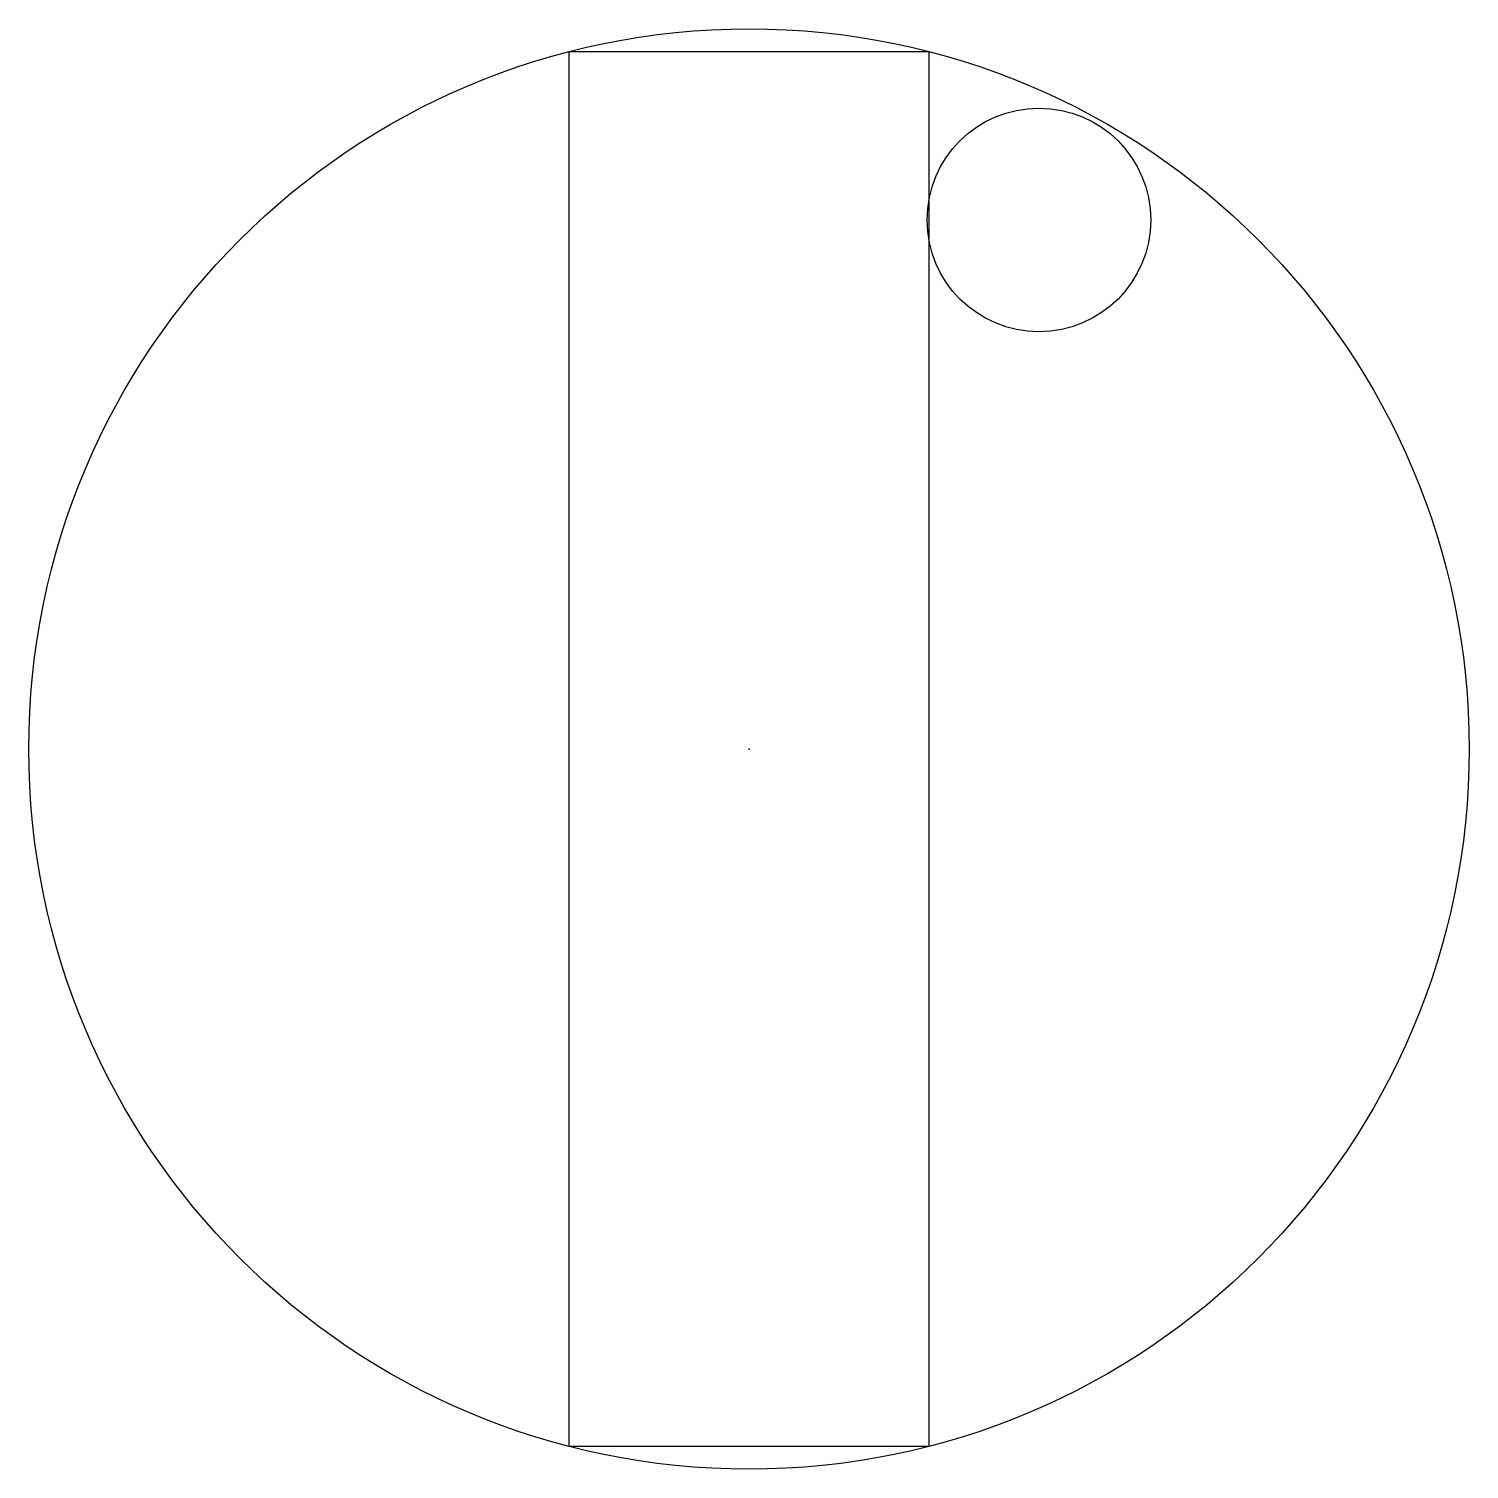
# Model space of a CAD drawing. Header units: millimetres. Extents: x -0.408 to 0.408, y -0.408 to 0.408.
import ezdxf

# ---------------------------------------------------------------- set-up
doc = ezdxf.new("R2010")
doc.units = ezdxf.units.MM

msp = doc.modelspace()

# ---------------------------------------------------------------- linework, layer by layer
msp.add_lwpolyline([(-0.1021, 0.39544), (-0.1021, -0.39544), (0.1021, -0.39544), (0.1021, 0.39544)], close=True)
for centre, radius in [((0, 0), 0.40841), ((0.16442, 0.30002), 0.06341)]:
    msp.add_circle(centre, radius)
msp.add_point((0, 0))

doc.saveas('drawing.dxf')
